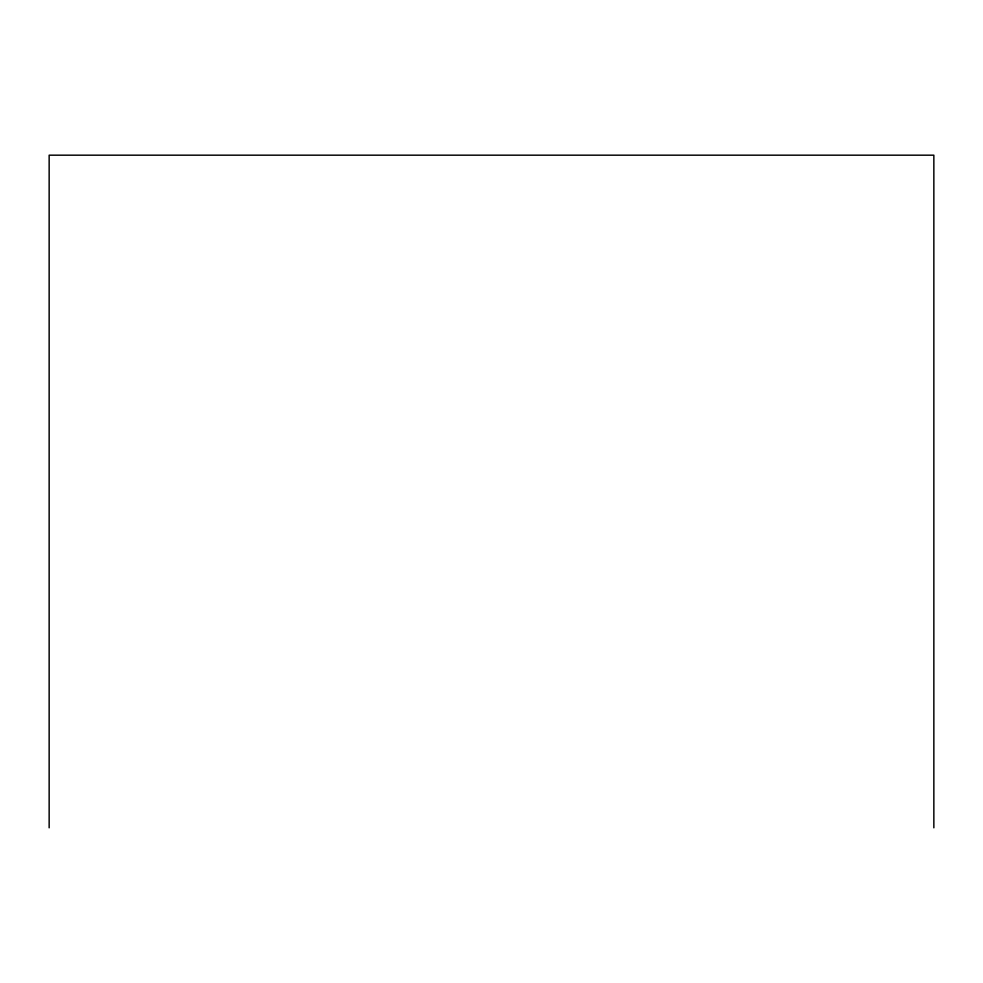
<?xml version="1.0" encoding="UTF-8"?>
<svg xmlns="http://www.w3.org/2000/svg" width="983" height="983" viewBox="0 0 983 983"><rect width="100%" height="100%" fill="white"/><g stroke="black" fill="none" stroke-linecap="round" stroke-linejoin="round"><path stroke-width="1.47" d="M933.85 827.821L933.85 155.179L49.15 155.179L49.15 827.821"/></g></svg>
